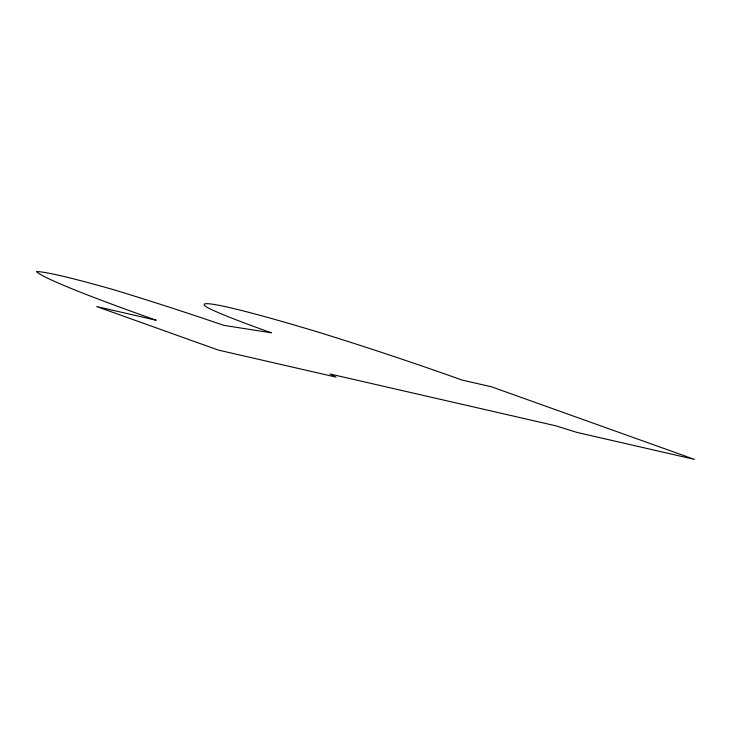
<?xml version="1.0" encoding="UTF-8"?>
<svg xmlns="http://www.w3.org/2000/svg" width="731" height="731" viewBox="0 0 731 731"><rect width="100%" height="100%" fill="white"/><g stroke="black" fill="none" stroke-linecap="round" stroke-linejoin="round"><path stroke-width="1.1" d="M271.21 332.769L223.869 325.368A171.52 8.379 18.2 0 0 112.994 289.522A221.758 10.837 18.2 0 0 36.55 271.621A215.471 10.526 18.2 0 0 156.206 320.233L96.702 306.572L218.377 350.094L336.041 377.105L329.964 373.98L555.825 425.826L576.786 432.368L694.45 459.379L491.652 386.845L461.901 380.01A184.687 9.019 18.2 0 0 319.758 332.587A212.712 10.389 18.2 0 0 206.334 306.874A131.141 6.405 18.2 0 0 271.21 332.769"/></g></svg>
